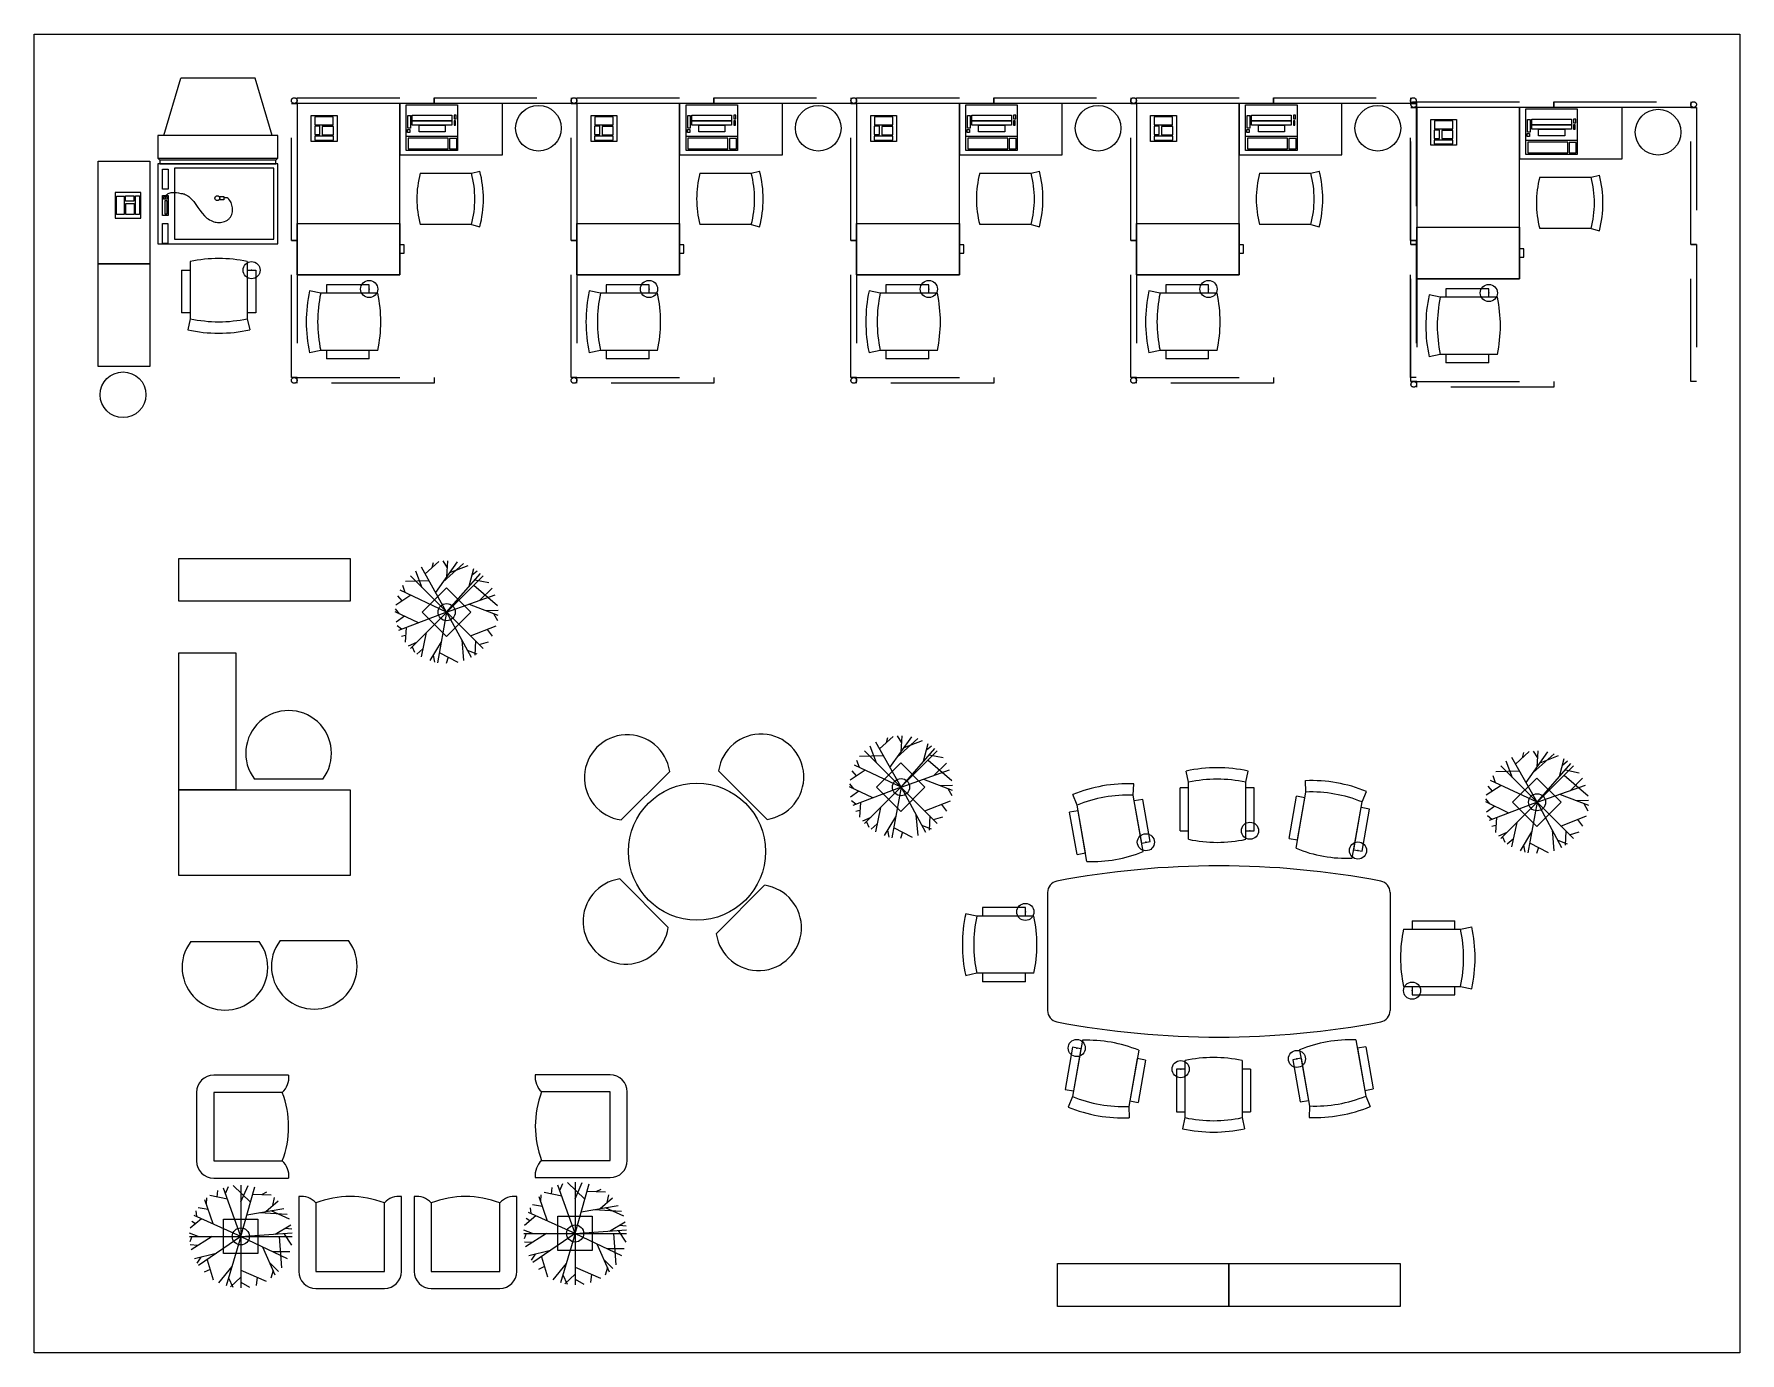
# Model space of a CAD drawing. Header units: feet. Extents: x 10156.2 to 10206, y 10030.7 to 10069.2.
import ezdxf

# ---------------------------------------------------------------- set-up
doc = ezdxf.new("R2010")
doc.units = ezdxf.units.FT
doc.header["$PDMODE"] = 32
doc.header["$PDSIZE"] = 0.5
doc.linetypes.add('MEDIUM_DASHED', pattern=[4.5, 3, -1.5])
for name, color, linetype, lineweight in [('10', 7, 'Continuous', 13), ('15', 7, 'Continuous', 13), ('16', 7, 'Continuous', 13), ('20', 7, 'MEDIUM_DASHED', 13), ('23', 7, 'MEDIUM_DASHED', 13), ('30', 7, 'Continuous', 13)]:
    doc.layers.add(name, color=color, linetype=linetype, lineweight=lineweight)

msp = doc.modelspace()

# ---------------------------------------------------------------- linework, layer by layer
at = {"layer": '10'}
msp.add_lwpolyline([(10156.211, 10069.159), (10206.001, 10069.159), (10206.001, 10030.666), (10156.211, 10030.666)], close=True, dxfattribs=at)
at = {"layer": '15'}
for p, q in [((10167.479, 10065.098), (10168.979, 10065.098)), ((10168.979, 10065.098), (10169.221, 10065.162)), ((10175.646, 10065.098), (10177.146, 10065.098)), ((10177.146, 10065.098), (10177.388, 10065.162)), ((10183.812, 10065.098), (10185.312, 10065.098)), ((10185.312, 10065.098), (10185.554, 10065.162)), ((10191.979, 10065.098), (10193.479, 10065.098)), ((10193.479, 10065.098), (10193.721, 10065.162)), ((10200.159, 10064.982), (10201.659, 10064.982)), ((10200.159, 10064.982), (10201.659, 10064.982)), ((10201.659, 10064.982), (10201.901, 10065.046)), ((10201.659, 10064.982), (10201.901, 10065.046)), ((10168.979, 10063.598), (10167.479, 10063.598)), ((10168.979, 10063.598), (10169.221, 10063.535)), ((10177.146, 10063.598), (10175.646, 10063.598)), ((10177.146, 10063.598), (10177.388, 10063.535)), ((10185.312, 10063.598), (10183.812, 10063.598)), ((10185.312, 10063.598), (10185.554, 10063.535)), ((10193.479, 10063.598), (10191.979, 10063.598)), ((10193.479, 10063.598), (10193.721, 10063.535)), ((10201.659, 10063.482), (10200.159, 10063.482)), ((10201.659, 10063.482), (10200.159, 10063.482)), ((10201.659, 10063.482), (10201.901, 10063.419)), ((10201.659, 10063.482), (10201.901, 10063.419)), ((10160.517, 10062.269), (10160.517, 10061.019)), ((10160.517, 10062.269), (10160.767, 10062.269)), ((10160.767, 10062.519), (10160.767, 10060.852)), ((10160.767, 10062.269), (10160.767, 10061.019)), ((10162.434, 10062.519), (10162.434, 10060.852)), ((10162.434, 10062.269), (10162.434, 10061.019)), ((10162.434, 10062.269), (10162.684, 10062.269)), ((10162.684, 10062.269), (10162.684, 10061.019)), ((10164.576, 10061.594), (10164.25, 10061.664)), ((10166.242, 10061.594), (10164.576, 10061.594)), ((10165.992, 10061.844), (10164.742, 10061.844)), ((10164.742, 10061.844), (10164.742, 10061.594)), ((10165.992, 10061.594), (10164.742, 10061.594)), ((10165.992, 10061.594), (10165.992, 10061.844)), ((10172.742, 10061.594), (10172.416, 10061.664)), ((10174.409, 10061.594), (10172.742, 10061.594)), ((10174.159, 10061.844), (10172.909, 10061.844)), ((10172.909, 10061.844), (10172.909, 10061.594)), ((10174.159, 10061.594), (10172.909, 10061.594)), ((10174.159, 10061.594), (10174.159, 10061.844)), ((10180.909, 10061.594), (10180.583, 10061.664)), ((10182.576, 10061.594), (10180.909, 10061.594)), ((10182.326, 10061.844), (10181.076, 10061.844)), ((10181.076, 10061.844), (10181.076, 10061.594)), ((10182.326, 10061.594), (10181.076, 10061.594)), ((10182.326, 10061.594), (10182.326, 10061.844)), ((10189.076, 10061.594), (10188.75, 10061.664)), ((10190.742, 10061.594), (10189.076, 10061.594)), ((10190.492, 10061.844), (10189.242, 10061.844)), ((10189.242, 10061.844), (10189.242, 10061.594)), ((10190.492, 10061.594), (10189.242, 10061.594)), ((10190.492, 10061.594), (10190.492, 10061.844)), ((10198.672, 10061.728), (10197.422, 10061.728)), ((10197.422, 10061.728), (10197.422, 10061.478)), ((10198.672, 10061.728), (10197.422, 10061.728)), ((10197.422, 10061.728), (10197.422, 10061.478)), ((10198.672, 10061.478), (10198.672, 10061.728)), ((10198.672, 10061.478), (10198.672, 10061.728)), ((10197.256, 10061.478), (10196.93, 10061.548)), ((10197.256, 10061.478), (10196.93, 10061.548)), ((10198.922, 10061.478), (10197.256, 10061.478)), ((10198.922, 10061.478), (10197.256, 10061.478)), ((10198.672, 10061.478), (10197.422, 10061.478)), ((10198.672, 10061.478), (10197.422, 10061.478)), ((10160.767, 10061.019), (10160.517, 10061.019)), ((10160.767, 10060.852), (10160.697, 10060.526)), ((10162.684, 10061.019), (10162.434, 10061.019)), ((10162.434, 10060.852), (10162.504, 10060.526)), ((10164.576, 10059.927), (10164.25, 10059.857)), ((10166.242, 10059.927), (10164.576, 10059.927)), ((10165.992, 10059.927), (10164.742, 10059.927)), ((10164.742, 10059.927), (10164.742, 10059.677)), ((10165.992, 10059.677), (10164.742, 10059.677)), ((10165.992, 10059.677), (10165.992, 10059.927)), ((10172.742, 10059.927), (10172.416, 10059.857)), ((10174.409, 10059.927), (10172.742, 10059.927)), ((10174.159, 10059.927), (10172.909, 10059.927)), ((10172.909, 10059.927), (10172.909, 10059.677)), ((10174.159, 10059.677), (10172.909, 10059.677)), ((10174.159, 10059.677), (10174.159, 10059.927)), ((10180.909, 10059.927), (10180.583, 10059.857)), ((10182.576, 10059.927), (10180.909, 10059.927)), ((10182.326, 10059.927), (10181.076, 10059.927)), ((10181.076, 10059.927), (10181.076, 10059.677)), ((10182.326, 10059.677), (10181.076, 10059.677)), ((10182.326, 10059.677), (10182.326, 10059.927)), ((10189.076, 10059.927), (10188.75, 10059.857)), ((10190.742, 10059.927), (10189.076, 10059.927)), ((10190.492, 10059.927), (10189.242, 10059.927)), ((10189.242, 10059.927), (10189.242, 10059.677)), ((10190.492, 10059.677), (10189.242, 10059.677)), ((10190.492, 10059.677), (10190.492, 10059.927)), ((10197.256, 10059.811), (10196.93, 10059.741)), ((10197.256, 10059.811), (10196.93, 10059.741)), ((10198.922, 10059.811), (10197.256, 10059.811)), ((10198.922, 10059.811), (10197.256, 10059.811)), ((10198.672, 10059.811), (10197.422, 10059.811)), ((10197.422, 10059.811), (10197.422, 10059.561)), ((10198.672, 10059.811), (10197.422, 10059.811)), ((10197.422, 10059.811), (10197.422, 10059.561)), ((10198.672, 10059.561), (10198.672, 10059.811)), ((10198.672, 10059.561), (10198.672, 10059.811)), ((10198.672, 10059.561), (10197.422, 10059.561)), ((10198.672, 10059.561), (10197.422, 10059.561)), ((10174.763, 10047.635), (10173.348, 10046.221)), ((10177.604, 10046.239), (10176.19, 10047.654)), ((10189.909, 10047.323), (10189.839, 10047.649)), ((10191.576, 10047.323), (10191.646, 10047.649)), ((10164.64, 10047.416), (10162.64, 10047.416)), ((10188.294, 10046.943), (10188.307, 10047.276)), ((10189.659, 10045.906), (10189.659, 10047.156)), ((10189.909, 10047.156), (10189.659, 10047.156)), ((10189.909, 10045.656), (10189.909, 10047.323)), ((10189.909, 10045.906), (10189.909, 10047.156)), ((10191.576, 10045.656), (10191.576, 10047.323)), ((10191.576, 10045.906), (10191.576, 10047.156)), ((10191.826, 10047.156), (10191.576, 10047.156)), ((10191.826, 10045.906), (10191.826, 10047.156)), ((10193.335, 10047.036), (10193.322, 10047.369)), ((10186.653, 10046.654), (10186.527, 10046.962)), ((10186.942, 10045.012), (10186.653, 10046.654)), ((10188.584, 10045.302), (10188.294, 10046.943)), ((10188.569, 10046.822), (10188.323, 10046.779)), ((10188.54, 10045.548), (10188.323, 10046.779)), ((10188.786, 10045.591), (10188.569, 10046.822)), ((10192.842, 10045.684), (10193.059, 10046.915)), ((10193.045, 10045.394), (10193.335, 10047.036)), ((10193.306, 10046.871), (10193.059, 10046.915)), ((10193.089, 10045.64), (10193.306, 10046.871)), ((10194.687, 10045.105), (10194.976, 10046.746)), ((10194.976, 10046.746), (10195.102, 10047.055)), ((10186.682, 10046.489), (10186.436, 10046.446)), ((10186.653, 10045.215), (10186.436, 10046.446)), ((10186.899, 10045.258), (10186.682, 10046.489)), ((10194.73, 10045.351), (10194.947, 10046.582)), ((10195.193, 10046.539), (10194.947, 10046.582)), ((10194.976, 10045.308), (10195.193, 10046.539)), ((10189.659, 10045.906), (10189.909, 10045.906)), ((10191.576, 10045.906), (10191.826, 10045.906)), ((10192.842, 10045.684), (10193.089, 10045.64)), ((10186.653, 10045.215), (10186.899, 10045.258)), ((10188.54, 10045.548), (10188.786, 10045.591)), ((10194.73, 10045.351), (10194.976, 10045.308)), ((10173.309, 10044.5), (10174.723, 10043.086)), ((10176.121, 10042.9), (10177.535, 10044.314)), ((10185.144, 10043.662), (10183.894, 10043.662)), ((10183.894, 10043.662), (10183.894, 10043.412)), ((10185.144, 10043.412), (10185.144, 10043.662)), ((10185.793, 10044.108), (10185.793, 10040.657)), ((10195.793, 10044.108), (10195.793, 10040.657)), ((10183.728, 10043.412), (10183.402, 10043.482)), ((10185.394, 10043.412), (10183.728, 10043.412)), ((10185.144, 10043.412), (10183.894, 10043.412)), ((10196.433, 10043.281), (10197.683, 10043.281)), ((10196.433, 10043.281), (10196.433, 10043.031)), ((10197.683, 10043.031), (10197.683, 10043.281)), ((10160.781, 10042.67), (10162.781, 10042.67)), ((10163.389, 10042.699), (10165.389, 10042.699)), ((10196.183, 10043.031), (10197.849, 10043.031)), ((10196.433, 10043.031), (10197.683, 10043.031)), ((10197.849, 10043.031), (10198.175, 10043.101)), ((10183.728, 10041.745), (10183.402, 10041.675)), ((10185.394, 10041.745), (10183.728, 10041.745)), ((10185.144, 10041.745), (10183.894, 10041.745)), ((10183.894, 10041.745), (10183.894, 10041.495)), ((10185.144, 10041.495), (10185.144, 10041.745)), ((10185.144, 10041.495), (10183.894, 10041.495)), ((10196.183, 10041.364), (10197.849, 10041.364)), ((10196.433, 10041.364), (10197.683, 10041.364)), ((10196.433, 10041.364), (10196.433, 10041.114)), ((10197.683, 10041.114), (10197.683, 10041.364)), ((10197.849, 10041.364), (10198.175, 10041.294)), ((10196.433, 10041.114), (10197.683, 10041.114)), ((10186.812, 10039.789), (10186.522, 10038.148)), ((10194.792, 10039.803), (10195.082, 10038.162)), ((10186.522, 10039.587), (10186.305, 10038.356)), ((10186.768, 10039.543), (10186.522, 10039.587)), ((10186.768, 10039.543), (10186.551, 10038.312)), ((10188.453, 10039.5), (10188.164, 10037.859)), ((10188.41, 10039.254), (10188.193, 10038.023)), ((10188.656, 10039.21), (10188.41, 10039.254)), ((10188.656, 10039.21), (10188.439, 10037.979)), ((10189.804, 10039.199), (10189.804, 10037.532)), ((10191.471, 10039.199), (10191.471, 10037.532)), ((10193.194, 10039.268), (10192.948, 10039.224)), ((10192.948, 10039.224), (10193.165, 10037.993)), ((10193.151, 10039.514), (10193.44, 10037.872)), ((10193.194, 10039.268), (10193.411, 10038.037)), ((10195.082, 10039.6), (10194.836, 10039.557)), ((10194.836, 10039.557), (10195.053, 10038.326)), ((10195.082, 10039.6), (10195.299, 10038.369)), ((10163.641, 10038.768), (10161.455, 10038.768)), ((10173.026, 10038.782), (10170.84, 10038.782)), ((10189.554, 10038.949), (10189.554, 10037.699)), ((10189.804, 10038.949), (10189.554, 10038.949)), ((10189.804, 10038.949), (10189.804, 10037.699)), ((10191.471, 10038.949), (10191.471, 10037.699)), ((10191.721, 10038.949), (10191.471, 10038.949)), ((10191.721, 10038.949), (10191.721, 10037.699)), ((10160.955, 10038.268), (10160.955, 10036.268)), ((10173.526, 10036.282), (10173.526, 10038.282)), ((10186.305, 10038.356), (10186.551, 10038.312)), ((10195.053, 10038.326), (10195.299, 10038.369)), ((10195.082, 10038.162), (10195.208, 10037.853)), ((10186.522, 10038.148), (10186.397, 10037.839)), ((10188.164, 10037.859), (10188.177, 10037.526)), ((10188.193, 10038.023), (10188.439, 10037.979)), ((10189.554, 10037.699), (10189.804, 10037.699)), ((10191.471, 10037.699), (10191.721, 10037.699)), ((10193.165, 10037.993), (10193.411, 10038.037)), ((10193.44, 10037.872), (10193.428, 10037.539)), ((10189.804, 10037.532), (10189.734, 10037.206)), ((10191.471, 10037.532), (10191.541, 10037.206)), ((10161.455, 10035.768), (10163.641, 10035.768)), ((10170.84, 10035.782), (10173.026, 10035.782)), ((10163.934, 10035.23), (10163.934, 10033.044)), ((10166.934, 10033.044), (10166.934, 10035.23)), ((10167.302, 10035.23), (10167.302, 10033.044)), ((10170.302, 10033.044), (10170.302, 10035.23)), ((10164.434, 10032.544), (10166.434, 10032.544)), ((10167.802, 10032.544), (10169.802, 10032.544))]:
    msp.add_line(p, q, dxfattribs=at)
for points in [[(10163.887, 10062.136), (10166.887, 10062.136), (10166.887, 10067.136), (10163.887, 10067.136)], [(10166.887, 10065.636), (10169.887, 10065.636), (10169.887, 10067.136), (10166.887, 10067.136)], [(10172.053, 10062.136), (10175.053, 10062.136), (10175.053, 10067.136), (10172.053, 10067.136)], [(10175.053, 10065.636), (10178.053, 10065.636), (10178.053, 10067.136), (10175.053, 10067.136)], [(10180.22, 10062.136), (10183.22, 10062.136), (10183.22, 10067.136), (10180.22, 10067.136)], [(10183.22, 10065.636), (10186.22, 10065.636), (10186.22, 10067.136), (10183.22, 10067.136)], [(10188.387, 10062.136), (10191.387, 10062.136), (10191.387, 10067.136), (10188.387, 10067.136)], [(10191.387, 10065.636), (10194.387, 10065.636), (10194.387, 10067.136), (10191.387, 10067.136)], [(10196.567, 10062.02), (10199.567, 10062.02), (10199.567, 10067.02), (10196.567, 10067.02)], [(10196.567, 10062.02), (10199.567, 10062.02), (10199.567, 10067.02), (10196.567, 10067.02)], [(10199.567, 10065.52), (10202.567, 10065.52), (10202.567, 10067.02), (10199.567, 10067.02)], [(10199.567, 10065.52), (10202.567, 10065.52), (10202.567, 10067.02), (10199.567, 10067.02)], [(10159.584, 10065.455), (10159.584, 10062.455), (10158.084, 10062.455), (10158.084, 10065.455)], [(10159.584, 10062.455), (10159.584, 10059.455), (10158.084, 10059.455), (10158.084, 10062.455)], [(10160.435, 10052.603), (10160.435, 10053.853), (10165.435, 10053.853), (10165.435, 10052.603)], [(10162.102, 10047.103), (10160.435, 10047.103), (10160.435, 10051.103), (10162.102, 10051.103)], [(10162.102, 10047.103), (10160.435, 10047.103), (10160.435, 10051.103), (10162.102, 10051.103)], [(10165.435, 10044.603), (10160.435, 10044.603), (10160.435, 10047.103), (10165.435, 10047.103)], [(10186.083, 10032.024), (10186.083, 10033.274), (10191.083, 10033.274), (10191.083, 10032.024)], [(10191.083, 10032.024), (10191.083, 10033.274), (10196.083, 10033.274), (10196.083, 10032.024)]]:
    msp.add_lwpolyline(points, close=True, dxfattribs=at)
for points in [[(10163.455, 10038.268), (10161.455, 10038.268), (10161.455, 10036.268), (10163.455, 10036.268)], [(10171.026, 10036.282), (10173.026, 10036.282), (10173.026, 10038.282), (10171.026, 10038.282)], [(10164.434, 10035.044), (10164.434, 10033.044), (10166.434, 10033.044), (10166.434, 10035.044)], [(10167.802, 10035.044), (10167.802, 10033.044), (10169.802, 10033.044), (10169.802, 10035.044)]]:
    msp.add_lwpolyline(points, dxfattribs=at)
msp.add_circle((10175.559, 10045.297), 2, dxfattribs=at)
for centre, radius, start, end in [((10170.349, 10064.348), 2.966, 165.3537, 194.6463), ((10166.109, 10064.348), 2.966, 345.3537, 14.6463), ((10166.109, 10064.348), 3.216, 345.3537, 14.6463), ((10178.515, 10064.348), 2.966, 165.3537, 194.6463), ((10174.276, 10064.348), 2.966, 345.3537, 14.6463), ((10174.276, 10064.348), 3.216, 345.3537, 14.6463), ((10186.682, 10064.348), 2.966, 165.3537, 194.6463), ((10182.443, 10064.348), 2.966, 345.3537, 14.6463), ((10182.443, 10064.348), 3.216, 345.3537, 14.6463), ((10194.849, 10064.348), 2.966, 165.3537, 194.6463), ((10190.609, 10064.348), 2.966, 345.3537, 14.6463), ((10190.609, 10064.348), 3.216, 345.3537, 14.6463), ((10203.029, 10064.232), 2.966, 165.3537, 194.6463), ((10203.029, 10064.232), 2.966, 165.3537, 194.6463), ((10198.789, 10064.232), 2.966, 345.3537, 14.6463), ((10198.789, 10064.232), 2.966, 345.3537, 14.6463), ((10198.789, 10064.232), 3.216, 345.3537, 14.6463), ((10198.789, 10064.232), 3.216, 345.3537, 14.6463), ((10161.601, 10058.664), 3.944, 77.8022, 102.1978), ((10168.431, 10060.761), 4.277, 167.8022, 192.1978), ((10168.431, 10060.761), 3.944, 167.8022, 192.1978), ((10168.431, 10060.761), 3.944, 167.8022, 192.1978), ((10162.387, 10060.761), 3.944, 347.8022, 12.1978), ((10176.597, 10060.761), 4.277, 167.8022, 192.1978), ((10176.597, 10060.761), 3.944, 167.8022, 192.1978), ((10176.597, 10060.761), 3.944, 167.8022, 192.1978), ((10170.554, 10060.761), 3.944, 347.8022, 12.1978), ((10184.764, 10060.761), 4.277, 167.8022, 192.1978), ((10184.764, 10060.761), 3.944, 167.8022, 192.1978), ((10184.764, 10060.761), 3.944, 167.8022, 192.1978), ((10178.721, 10060.761), 3.944, 347.8022, 12.1978), ((10192.931, 10060.761), 4.277, 167.8022, 192.1978), ((10192.931, 10060.761), 3.944, 167.8022, 192.1978), ((10192.931, 10060.761), 3.944, 167.8022, 192.1978), ((10186.887, 10060.761), 3.944, 347.8022, 12.1978), ((10201.111, 10060.645), 4.277, 167.8022, 192.1978), ((10201.111, 10060.645), 4.277, 167.8022, 192.1978), ((10201.111, 10060.645), 3.944, 167.8022, 192.1978), ((10201.111, 10060.645), 3.944, 167.8022, 192.1978), ((10201.111, 10060.645), 3.944, 167.8022, 192.1978), ((10201.111, 10060.645), 3.944, 167.8022, 192.1978), ((10195.067, 10060.645), 3.944, 347.8022, 12.1978), ((10195.067, 10060.645), 3.944, 347.8022, 12.1978), ((10161.601, 10064.707), 3.944, 257.8022, 282.1978), ((10161.601, 10064.707), 3.944, 257.8022, 282.1978), ((10161.601, 10064.707), 4.277, 257.8022, 282.1978), ((10163.64, 10048.166), 1.25, 323.1301, 216.8699), ((10173.525, 10047.458), 1.25, 8.1301, 261.8699), ((10177.428, 10047.477), 1.25, 278.1301, 171.8699), ((10190.743, 10043.468), 4.277, 77.8022, 102.1978), ((10188.143, 10043.002), 4.277, 87.8022, 112.1978), ((10190.743, 10043.468), 3.944, 77.8022, 102.1978), ((10190.743, 10043.468), 3.944, 77.8022, 102.1978), ((10193.486, 10043.094), 4.277, 67.8022, 92.1978), ((10188.143, 10043.002), 3.944, 87.8022, 112.1978), ((10188.143, 10043.002), 3.944, 87.8022, 112.1978), ((10193.486, 10043.094), 3.944, 67.8022, 92.1978), ((10193.486, 10043.094), 3.944, 67.8022, 92.1978), ((10190.743, 10049.511), 3.944, 257.8022, 282.1978), ((10187.094, 10048.953), 3.944, 267.8022, 292.1978), ((10194.535, 10049.046), 3.944, 247.8022, 272.1978), ((10190.793, 10019.632), 25.25, 79.2053, 100.7947), ((10173.485, 10043.263), 1.25, 98.1301, 351.8699), ((10177.359, 10043.076), 1.25, 188.1301, 81.8699), ((10186.126, 10044.108), 0.333, 100.7947, 180), ((10195.46, 10044.108), 0.333, 0, 79.2053), ((10187.583, 10042.578), 4.277, 167.8022, 192.1978), ((10187.583, 10042.578), 3.944, 167.8022, 192.1978), ((10187.583, 10042.578), 3.944, 167.8022, 192.1978), ((10181.539, 10042.578), 3.944, 347.8022, 12.1978), ((10161.781, 10041.92), 1.25, 143.1301, 36.8699), ((10164.389, 10041.949), 1.25, 143.1301, 36.8699), ((10200.038, 10042.198), 3.944, 167.8022, 192.1978), ((10193.994, 10042.198), 3.944, 347.8022, 12.1978), ((10193.994, 10042.198), 3.944, 347.8022, 12.1978), ((10193.994, 10042.198), 4.277, 347.8022, 12.1978), ((10186.126, 10040.657), 0.333, 180, 259.2053), ((10195.46, 10040.657), 0.333, 280.7947, 0), ((10190.793, 10065.132), 25.25, 259.2053, 280.7947), ((10186.963, 10035.848), 3.944, 67.8022, 92.1978), ((10194.641, 10035.862), 3.944, 87.8022, 112.1978), ((10190.638, 10035.344), 3.944, 77.8022, 102.1978), ((10161.455, 10038.268), 0.5, 90, 180), ((10163.071, 10038.696), 0.575, 311.9629, 7.2267), ((10171.411, 10038.71), 0.575, 172.7733, 228.0371), ((10173.026, 10038.282), 0.5, 0, 90), ((10160.86, 10037.268), 2.781, 338.9268, 21.0732), ((10173.621, 10037.282), 2.781, 158.9268, 201.0732), ((10193.592, 10041.814), 3.944, 267.8022, 292.1978), ((10193.592, 10041.814), 3.944, 267.8022, 292.1978), ((10188.013, 10041.8), 4.277, 247.8022, 272.1978), ((10188.013, 10041.8), 3.944, 247.8022, 272.1978), ((10188.013, 10041.8), 3.944, 247.8022, 272.1978), ((10193.592, 10041.814), 4.277, 267.8022, 292.1978), ((10190.638, 10041.387), 4.277, 257.8022, 282.1978), ((10190.638, 10041.387), 3.944, 257.8022, 282.1978), ((10190.638, 10041.387), 3.944, 257.8022, 282.1978), ((10161.455, 10036.268), 0.5, 180, 270), ((10163.071, 10035.841), 0.575, 352.7733, 48.0371), ((10171.411, 10035.854), 0.575, 131.9629, 187.2267), ((10173.026, 10036.282), 0.5, 270, 0), ((10164.006, 10034.66), 0.575, 41.9629, 97.2267), ((10165.434, 10032.449), 2.781, 68.9268, 111.0732), ((10166.862, 10034.66), 0.575, 82.7733, 138.0371), ((10167.374, 10034.66), 0.575, 41.9629, 97.2267), ((10168.802, 10032.449), 2.781, 68.9268, 111.0732), ((10170.23, 10034.66), 0.575, 82.7733, 138.0371), ((10164.434, 10033.044), 0.5, 180, 270), ((10166.434, 10033.044), 0.5, 270, 0), ((10167.802, 10033.044), 0.5, 180, 270), ((10169.802, 10033.044), 0.5, 270, 0)]:
    msp.add_arc(centre, radius, start, end, dxfattribs=at)
for p in [(10162.559, 10062.269), (10165.992, 10061.719), (10174.159, 10061.719), (10182.326, 10061.719), (10190.492, 10061.719), (10198.672, 10061.603), (10191.701, 10045.906), (10188.663, 10045.57), (10194.853, 10045.329), (10185.144, 10043.537), (10196.433, 10041.239), (10186.645, 10039.565), (10189.679, 10038.949), (10193.071, 10039.246)]:
    msp.add_point(p, dxfattribs=at)
at = {"layer": '16'}
for p, q in [((10159.993, 10066.204), (10160.493, 10067.87)), ((10162.66, 10067.87), (10160.493, 10067.87)), ((10163.16, 10066.204), (10162.66, 10067.87)), ((10167.074, 10066.179), (10168.574, 10066.179)), ((10175.241, 10066.179), (10176.741, 10066.179)), ((10183.407, 10066.179), (10184.907, 10066.179)), ((10191.574, 10066.179), (10193.074, 10066.179)), ((10199.754, 10066.063), (10201.254, 10066.063)), ((10199.754, 10066.063), (10201.254, 10066.063)), ((10159.885, 10065.481), (10159.826, 10065.537)), ((10163.266, 10065.481), (10163.326, 10065.537))]:
    msp.add_line(p, q, dxfattribs=at)
for points in [[(10167.074, 10065.762), (10167.074, 10067.096), (10168.574, 10067.096), (10168.574, 10065.762)], [(10175.241, 10065.762), (10175.241, 10067.096), (10176.741, 10067.096), (10176.741, 10065.762)], [(10183.407, 10065.762), (10183.407, 10067.096), (10184.907, 10067.096), (10184.907, 10065.762)], [(10191.574, 10065.762), (10191.574, 10067.096), (10193.074, 10067.096), (10193.074, 10065.762)], [(10165.052, 10066.029), (10164.302, 10066.029), (10164.302, 10066.779), (10165.052, 10066.779)], [(10164.409, 10066.51), (10164.943, 10066.51), (10164.943, 10066.74), (10164.409, 10066.74)], [(10167.122, 10066.417), (10167.122, 10066.785), (10167.195, 10066.785), (10167.195, 10066.417)], [(10167.247, 10066.629), (10167.247, 10066.796), (10168.404, 10066.796), (10168.404, 10066.629)], [(10167.247, 10066.503), (10167.247, 10066.629), (10168.404, 10066.629), (10168.404, 10066.503)], [(10168.469, 10066.794), (10168.469, 10066.69), (10168.53, 10066.69), (10168.53, 10066.794)], [(10168.469, 10066.629), (10168.469, 10066.499), (10168.513, 10066.499), (10168.513, 10066.629)], [(10173.218, 10066.029), (10172.468, 10066.029), (10172.468, 10066.779), (10173.218, 10066.779)], [(10172.576, 10066.51), (10173.109, 10066.51), (10173.109, 10066.74), (10172.576, 10066.74)], [(10175.288, 10066.417), (10175.288, 10066.785), (10175.362, 10066.785), (10175.362, 10066.417)], [(10175.414, 10066.629), (10175.414, 10066.796), (10176.571, 10066.796), (10176.571, 10066.629)], [(10175.414, 10066.503), (10175.414, 10066.629), (10176.571, 10066.629), (10176.571, 10066.503)], [(10176.636, 10066.794), (10176.636, 10066.69), (10176.697, 10066.69), (10176.697, 10066.794)], [(10176.636, 10066.629), (10176.636, 10066.499), (10176.679, 10066.499), (10176.679, 10066.629)], [(10181.385, 10066.029), (10180.635, 10066.029), (10180.635, 10066.779), (10181.385, 10066.779)], [(10180.743, 10066.51), (10181.276, 10066.51), (10181.276, 10066.74), (10180.743, 10066.74)], [(10183.455, 10066.417), (10183.455, 10066.785), (10183.529, 10066.785), (10183.529, 10066.417)], [(10183.581, 10066.629), (10183.581, 10066.796), (10184.738, 10066.796), (10184.738, 10066.629)], [(10183.581, 10066.503), (10183.581, 10066.629), (10184.738, 10066.629), (10184.738, 10066.503)], [(10184.803, 10066.794), (10184.803, 10066.69), (10184.863, 10066.69), (10184.863, 10066.794)], [(10184.803, 10066.629), (10184.803, 10066.499), (10184.846, 10066.499), (10184.846, 10066.629)], [(10189.552, 10066.029), (10188.802, 10066.029), (10188.802, 10066.779), (10189.552, 10066.779)], [(10188.909, 10066.51), (10189.443, 10066.51), (10189.443, 10066.74), (10188.909, 10066.74)], [(10191.622, 10066.417), (10191.622, 10066.785), (10191.695, 10066.785), (10191.695, 10066.417)], [(10191.747, 10066.629), (10191.747, 10066.796), (10192.904, 10066.796), (10192.904, 10066.629)], [(10191.747, 10066.503), (10191.747, 10066.629), (10192.904, 10066.629), (10192.904, 10066.503)], [(10192.969, 10066.794), (10192.969, 10066.69), (10193.03, 10066.69), (10193.03, 10066.794)], [(10192.969, 10066.629), (10192.969, 10066.499), (10193.013, 10066.499), (10193.013, 10066.629)], [(10197.732, 10065.913), (10196.982, 10065.913), (10196.982, 10066.663), (10197.732, 10066.663)], [(10197.732, 10065.913), (10196.982, 10065.913), (10196.982, 10066.663), (10197.732, 10066.663)], [(10197.09, 10066.394), (10197.623, 10066.394), (10197.623, 10066.624), (10197.09, 10066.624)], [(10197.09, 10066.394), (10197.623, 10066.394), (10197.623, 10066.624), (10197.09, 10066.624)], [(10199.754, 10065.646), (10199.754, 10066.979), (10201.254, 10066.979), (10201.254, 10065.646)], [(10199.754, 10065.646), (10199.754, 10066.979), (10201.254, 10066.979), (10201.254, 10065.646)], [(10199.802, 10066.301), (10199.802, 10066.669), (10199.875, 10066.669), (10199.875, 10066.301)], [(10199.802, 10066.301), (10199.802, 10066.669), (10199.875, 10066.669), (10199.875, 10066.301)], [(10199.927, 10066.513), (10199.927, 10066.68), (10201.084, 10066.68), (10201.084, 10066.513)], [(10199.927, 10066.513), (10199.927, 10066.68), (10201.084, 10066.68), (10201.084, 10066.513)], [(10201.149, 10066.678), (10201.149, 10066.574), (10201.21, 10066.574), (10201.21, 10066.678)], [(10201.149, 10066.678), (10201.149, 10066.574), (10201.21, 10066.574), (10201.21, 10066.678)], [(10163.326, 10065.537), (10163.326, 10066.204), (10159.826, 10066.204), (10159.826, 10065.537)], [(10164.401, 10066.233), (10164.552, 10066.233), (10164.552, 10066.471), (10164.401, 10066.471)], [(10164.947, 10066.181), (10164.401, 10066.181), (10164.401, 10066.068), (10164.947, 10066.068)], [(10164.622, 10066.224), (10164.947, 10066.224), (10164.947, 10066.463), (10164.622, 10066.463)], [(10167.113, 10066.287), (10167.113, 10066.373), (10167.182, 10066.373), (10167.182, 10066.287)], [(10167.13, 10066.122), (10167.13, 10065.81), (10168.296, 10065.81), (10168.296, 10066.122)], [(10167.447, 10066.308), (10167.447, 10066.503), (10168.209, 10066.503), (10168.209, 10066.308)], [(10168.339, 10066.113), (10168.339, 10065.806), (10168.547, 10065.806), (10168.547, 10066.113)], [(10172.567, 10066.233), (10172.719, 10066.233), (10172.719, 10066.471), (10172.567, 10066.471)], [(10173.114, 10066.181), (10172.567, 10066.181), (10172.567, 10066.068), (10173.114, 10066.068)], [(10172.789, 10066.224), (10173.114, 10066.224), (10173.114, 10066.463), (10172.789, 10066.463)], [(10175.28, 10066.287), (10175.28, 10066.373), (10175.349, 10066.373), (10175.349, 10066.287)], [(10175.297, 10066.122), (10175.297, 10065.81), (10176.463, 10065.81), (10176.463, 10066.122)], [(10175.613, 10066.308), (10175.613, 10066.503), (10176.376, 10066.503), (10176.376, 10066.308)], [(10176.506, 10066.113), (10176.506, 10065.806), (10176.714, 10065.806), (10176.714, 10066.113)], [(10180.734, 10066.233), (10180.886, 10066.233), (10180.886, 10066.471), (10180.734, 10066.471)], [(10181.28, 10066.181), (10180.734, 10066.181), (10180.734, 10066.068), (10181.28, 10066.068)], [(10180.955, 10066.224), (10181.28, 10066.224), (10181.28, 10066.463), (10180.955, 10066.463)], [(10183.446, 10066.287), (10183.446, 10066.373), (10183.516, 10066.373), (10183.516, 10066.287)], [(10183.464, 10066.122), (10183.464, 10065.81), (10184.629, 10065.81), (10184.629, 10066.122)], [(10183.78, 10066.308), (10183.78, 10066.503), (10184.543, 10066.503), (10184.543, 10066.308)], [(10184.673, 10066.113), (10184.673, 10065.806), (10184.881, 10065.806), (10184.881, 10066.113)], [(10188.901, 10066.233), (10189.052, 10066.233), (10189.052, 10066.471), (10188.901, 10066.471)], [(10189.447, 10066.181), (10188.901, 10066.181), (10188.901, 10066.068), (10189.447, 10066.068)], [(10189.122, 10066.224), (10189.447, 10066.224), (10189.447, 10066.463), (10189.122, 10066.463)], [(10191.613, 10066.287), (10191.613, 10066.373), (10191.682, 10066.373), (10191.682, 10066.287)], [(10191.63, 10066.122), (10191.63, 10065.81), (10192.796, 10065.81), (10192.796, 10066.122)], [(10191.947, 10066.308), (10191.947, 10066.503), (10192.709, 10066.503), (10192.709, 10066.308)], [(10192.839, 10066.113), (10192.839, 10065.806), (10193.047, 10065.806), (10193.047, 10066.113)], [(10197.081, 10066.117), (10197.233, 10066.117), (10197.233, 10066.355), (10197.081, 10066.355)], [(10197.081, 10066.117), (10197.233, 10066.117), (10197.233, 10066.355), (10197.081, 10066.355)], [(10197.627, 10066.065), (10197.081, 10066.065), (10197.081, 10065.952), (10197.627, 10065.952)], [(10197.627, 10066.065), (10197.081, 10066.065), (10197.081, 10065.952), (10197.627, 10065.952)], [(10197.302, 10066.108), (10197.627, 10066.108), (10197.627, 10066.347), (10197.302, 10066.347)], [(10197.302, 10066.108), (10197.627, 10066.108), (10197.627, 10066.347), (10197.302, 10066.347)], [(10199.793, 10066.171), (10199.793, 10066.257), (10199.862, 10066.257), (10199.862, 10066.171)], [(10199.793, 10066.171), (10199.793, 10066.257), (10199.862, 10066.257), (10199.862, 10066.171)], [(10199.927, 10066.387), (10199.927, 10066.513), (10201.084, 10066.513), (10201.084, 10066.387)], [(10199.927, 10066.387), (10199.927, 10066.513), (10201.084, 10066.513), (10201.084, 10066.387)], [(10200.127, 10066.192), (10200.127, 10066.387), (10200.889, 10066.387), (10200.889, 10066.192)], [(10200.127, 10066.192), (10200.127, 10066.387), (10200.889, 10066.387), (10200.889, 10066.192)], [(10201.149, 10066.513), (10201.149, 10066.383), (10201.193, 10066.383), (10201.193, 10066.513)], [(10201.149, 10066.513), (10201.149, 10066.383), (10201.193, 10066.383), (10201.193, 10066.513)], [(10199.81, 10066.006), (10199.81, 10065.694), (10200.976, 10065.694), (10200.976, 10066.006)], [(10199.81, 10066.006), (10199.81, 10065.694), (10200.976, 10065.694), (10200.976, 10066.006)], [(10201.019, 10065.997), (10201.019, 10065.69), (10201.227, 10065.69), (10201.227, 10065.997)], [(10201.019, 10065.997), (10201.019, 10065.69), (10201.227, 10065.69), (10201.227, 10065.997)], [(10163.326, 10063.037), (10163.326, 10065.37), (10159.826, 10065.37), (10159.826, 10063.037)], [(10163.266, 10065.37), (10163.266, 10065.481), (10159.885, 10065.481), (10159.885, 10065.37)], [(10160.119, 10065.221), (10160.119, 10064.632), (10159.963, 10064.632), (10159.963, 10065.221)], [(10163.205, 10063.176), (10163.205, 10065.247), (10160.31, 10065.247), (10160.31, 10063.176)], [(10159.325, 10063.784), (10159.325, 10064.534), (10158.575, 10064.534), (10158.575, 10063.784)], [(10158.844, 10064.426), (10158.844, 10063.893), (10158.614, 10063.893), (10158.614, 10064.426)], [(10159.121, 10064.435), (10159.121, 10064.283), (10158.883, 10064.283), (10158.883, 10064.435)], [(10159.13, 10064.214), (10159.13, 10063.889), (10158.891, 10063.889), (10158.891, 10064.214)], [(10159.173, 10063.889), (10159.173, 10064.435), (10159.286, 10064.435), (10159.286, 10063.889)], [(10160.119, 10064.45), (10160.119, 10063.861), (10159.963, 10063.861), (10159.963, 10064.45)], [(10160.091, 10064.41), (10160.091, 10064.341), (10159.989, 10064.341), (10159.989, 10064.41)], [(10160.085, 10064.301), (10160.085, 10063.901), (10160.032, 10063.901), (10160.032, 10064.301)], [(10161.745, 10064.422), (10161.745, 10064.318), (10161.632, 10064.318), (10161.632, 10064.422)], [(10160.11, 10063.635), (10160.11, 10063.046), (10159.954, 10063.046), (10159.954, 10063.635)]]:
    msp.add_lwpolyline(points, close=True, dxfattribs=at)
msp.add_circle((10161.559, 10064.37), 0.0699, dxfattribs=at)
msp.add_spline([(10160.041, 10064.363), (10160.05, 10064.415), (10160.128, 10064.502), (10160.24, 10064.537), (10160.492, 10064.511), (10160.587, 10064.493), (10160.726, 10064.415), (10161.255, 10063.791), (10161.419, 10063.696), (10161.567, 10063.661), (10161.653, 10063.661), (10161.731, 10063.679), (10161.887, 10063.757), (10161.939, 10063.817), (10162, 10063.973), (10161.991, 10064.129), (10161.974, 10064.207), (10161.896, 10064.337), (10161.844, 10064.381), (10161.775, 10064.381), (10161.757, 10064.381), (10161.749, 10064.372)], degree=3, dxfattribs=at)
at = {"layer": '20'}
for points in [[(10163.72, 10067.136), (10163.887, 10067.136), (10163.887, 10063.136), (10163.72, 10063.136)], [(10163.887, 10067.136), (10163.887, 10067.302), (10167.887, 10067.302), (10167.887, 10067.136)], [(10167.887, 10067.136), (10167.887, 10067.302), (10171.887, 10067.302), (10171.887, 10067.136)], [(10171.887, 10067.136), (10172.053, 10067.136), (10172.053, 10063.136), (10171.887, 10063.136)], [(10171.887, 10067.136), (10172.053, 10067.136), (10172.053, 10063.136), (10171.887, 10063.136)], [(10172.053, 10067.136), (10172.053, 10067.302), (10176.053, 10067.302), (10176.053, 10067.136)], [(10176.053, 10067.136), (10176.053, 10067.302), (10180.053, 10067.302), (10180.053, 10067.136)], [(10180.053, 10067.136), (10180.22, 10067.136), (10180.22, 10063.136), (10180.053, 10063.136)], [(10180.053, 10067.136), (10180.22, 10067.136), (10180.22, 10063.136), (10180.053, 10063.136)], [(10180.22, 10067.136), (10180.22, 10067.302), (10184.22, 10067.302), (10184.22, 10067.136)], [(10184.22, 10067.136), (10184.22, 10067.302), (10188.22, 10067.302), (10188.22, 10067.136)], [(10188.22, 10067.136), (10188.387, 10067.136), (10188.387, 10063.136), (10188.22, 10063.136)], [(10188.22, 10067.136), (10188.387, 10067.136), (10188.387, 10063.136), (10188.22, 10063.136)], [(10188.387, 10067.136), (10188.387, 10067.302), (10192.387, 10067.302), (10192.387, 10067.136)], [(10192.387, 10067.136), (10192.387, 10067.302), (10196.387, 10067.302), (10196.387, 10067.136)], [(10196.387, 10067.136), (10196.553, 10067.136), (10196.553, 10063.136), (10196.387, 10063.136)], [(10196.567, 10067.02), (10196.567, 10067.186), (10200.567, 10067.186), (10200.567, 10067.02)], [(10196.567, 10067.02), (10196.567, 10067.186), (10200.567, 10067.186), (10200.567, 10067.02)], [(10200.567, 10067.02), (10200.567, 10067.186), (10204.567, 10067.186), (10204.567, 10067.02)], [(10200.567, 10067.02), (10200.567, 10067.186), (10204.567, 10067.186), (10204.567, 10067.02)], [(10196.4, 10067.02), (10196.567, 10067.02), (10196.567, 10063.02), (10196.4, 10063.02)], [(10196.4, 10067.02), (10196.567, 10067.02), (10196.567, 10063.02), (10196.4, 10063.02)], [(10204.567, 10067.02), (10204.733, 10067.02), (10204.733, 10063.02), (10204.567, 10063.02)], [(10204.567, 10067.02), (10204.733, 10067.02), (10204.733, 10063.02), (10204.567, 10063.02)], [(10163.72, 10063.136), (10163.887, 10063.136), (10163.887, 10059.136), (10163.72, 10059.136)], [(10171.887, 10063.136), (10172.053, 10063.136), (10172.053, 10059.136), (10171.887, 10059.136)], [(10171.887, 10063.136), (10172.053, 10063.136), (10172.053, 10059.136), (10171.887, 10059.136)], [(10180.053, 10063.136), (10180.22, 10063.136), (10180.22, 10059.136), (10180.053, 10059.136)], [(10180.053, 10063.136), (10180.22, 10063.136), (10180.22, 10059.136), (10180.053, 10059.136)], [(10188.22, 10063.136), (10188.387, 10063.136), (10188.387, 10059.136), (10188.22, 10059.136)], [(10188.22, 10063.136), (10188.387, 10063.136), (10188.387, 10059.136), (10188.22, 10059.136)], [(10196.387, 10063.136), (10196.553, 10063.136), (10196.553, 10059.136), (10196.387, 10059.136)], [(10196.4, 10063.02), (10196.567, 10063.02), (10196.567, 10059.02), (10196.4, 10059.02)], [(10196.4, 10063.02), (10196.567, 10063.02), (10196.567, 10059.02), (10196.4, 10059.02)], [(10204.567, 10063.02), (10204.733, 10063.02), (10204.733, 10059.02), (10204.567, 10059.02)], [(10204.567, 10063.02), (10204.733, 10063.02), (10204.733, 10059.02), (10204.567, 10059.02)], [(10163.887, 10058.969), (10163.887, 10059.136), (10167.887, 10059.136), (10167.887, 10058.969)], [(10172.053, 10058.969), (10172.053, 10059.136), (10176.053, 10059.136), (10176.053, 10058.969)], [(10180.22, 10058.969), (10180.22, 10059.136), (10184.22, 10059.136), (10184.22, 10058.969)], [(10188.387, 10058.969), (10188.387, 10059.136), (10192.387, 10059.136), (10192.387, 10058.969)], [(10196.567, 10058.853), (10196.567, 10059.02), (10200.567, 10059.02), (10200.567, 10058.853)], [(10196.567, 10058.853), (10196.567, 10059.02), (10200.567, 10059.02), (10200.567, 10058.853)]]:
    msp.add_lwpolyline(points, close=True, dxfattribs=at)
for centre in [(10163.803, 10067.219), (10171.97, 10067.219), (10171.97, 10067.219), (10180.137, 10067.219), (10180.137, 10067.219), (10188.303, 10067.219), (10188.303, 10067.219), (10196.47, 10067.219), (10196.483, 10067.103), (10196.483, 10067.103), (10204.65, 10067.103), (10204.65, 10067.103), (10163.803, 10059.052), (10171.97, 10059.052), (10180.137, 10059.052), (10188.303, 10059.052), (10196.483, 10058.936), (10196.483, 10058.936)]:
    msp.add_circle(centre, 0.0833, dxfattribs=at)
at = {"layer": '23'}
for points in [[(10166.887, 10062.136), (10163.887, 10062.136), (10163.887, 10063.636), (10166.887, 10063.636)], [(10175.053, 10062.136), (10172.053, 10062.136), (10172.053, 10063.636), (10175.053, 10063.636)], [(10183.22, 10062.136), (10180.22, 10062.136), (10180.22, 10063.636), (10183.22, 10063.636)], [(10191.387, 10062.136), (10188.387, 10062.136), (10188.387, 10063.636), (10191.387, 10063.636)], [(10199.567, 10062.02), (10196.567, 10062.02), (10196.567, 10063.52), (10199.567, 10063.52)], [(10199.567, 10062.02), (10196.567, 10062.02), (10196.567, 10063.52), (10199.567, 10063.52)], [(10166.887, 10062.761), (10167.012, 10062.761), (10167.012, 10063.011), (10166.887, 10063.011)], [(10175.053, 10062.761), (10175.178, 10062.761), (10175.178, 10063.011), (10175.053, 10063.011)], [(10183.22, 10062.761), (10183.345, 10062.761), (10183.345, 10063.011), (10183.22, 10063.011)], [(10191.387, 10062.761), (10191.512, 10062.761), (10191.512, 10063.011), (10191.387, 10063.011)], [(10199.567, 10062.645), (10199.692, 10062.645), (10199.692, 10062.895), (10199.567, 10062.895)], [(10199.567, 10062.645), (10199.692, 10062.645), (10199.692, 10062.895), (10199.567, 10062.895)]]:
    msp.add_lwpolyline(points, close=True, dxfattribs=at)
at = {"layer": '30'}
for p, q in [((10167.628, 10053.402), (10168.023, 10053.77)), ((10167.826, 10053.586), (10167.868, 10053.737)), ((10167.932, 10052.861), (10168.565, 10053.755)), ((10168.143, 10053.16), (10168.748, 10053.704)), ((10168.274, 10053.583), (10168.15, 10053.784)), ((10168.255, 10053.318), (10168.289, 10053.787)), ((10168.342, 10053.441), (10168.884, 10053.649)), ((10167.743, 10053.197), (10167.047, 10053.179)), ((10167.193, 10051.227), (10169.314, 10053.348)), ((10167.193, 10053.348), (10169.314, 10051.227)), ((10167.54, 10053.001), (10167.351, 10053.485)), ((10168.253, 10052.288), (10167.52, 10053.596)), ((10168.253, 10052.288), (10169.24, 10053.417)), ((10168.912, 10053.041), (10169.044, 10053.562)), ((10168.996, 10053.373), (10169.144, 10053.495)), ((10169.079, 10053.232), (10169.48, 10053.151)), ((10167.206, 10052.78), (10166.768, 10052.494)), ((10166.953, 10052.615), (10166.83, 10052.762)), ((10168.253, 10052.288), (10166.896, 10052.926)), ((10167.044, 10052.856), (10166.969, 10053.063)), ((10168.253, 10052.288), (10169.667, 10052.79)), ((10169.043, 10053.077), (10169.741, 10052.48)), ((10169.225, 10052.633), (10169.58, 10052.988)), ((10167.427, 10051.974), (10166.753, 10052.298)), ((10166.876, 10052.239), (10166.757, 10052.385)), ((10167.019, 10052.17), (10166.782, 10051.996)), ((10168.253, 10052.288), (10166.851, 10051.755)), ((10168.253, 10052.288), (10167.983, 10050.812)), ((10168.253, 10052.288), (10168.97, 10050.97)), ((10168.912, 10052.522), (10169.751, 10052.199)), ((10169.394, 10052.336), (10169.752, 10052.345)), ((10169.622, 10052.248), (10169.733, 10052.04)), ((10166.934, 10051.786), (10166.807, 10051.892)), ((10167.055, 10051.609), (10166.932, 10051.579)), ((10167.074, 10051.84), (10167.038, 10051.408)), ((10167.659, 10051.693), (10167.51, 10050.985)), ((10168.948, 10051.593), (10169.699, 10051.888)), ((10169.434, 10051.784), (10169.581, 10051.59)), ((10167.369, 10051.403), (10167.126, 10051.298)), ((10167.242, 10051.276), (10167.31, 10051.121)), ((10167.558, 10051.213), (10167.384, 10051.065)), ((10168.095, 10051.424), (10167.758, 10050.872)), ((10168.037, 10051.108), (10168.579, 10050.823)), ((10168.691, 10051.483), (10168.747, 10050.871)), ((10168.856, 10051.179), (10169.135, 10051.074)), ((10169.093, 10051.448), (10169.078, 10051.035)), ((10169.199, 10051.342), (10169.478, 10051.422)), ((10167.856, 10051.032), (10167.899, 10050.83)), ((10168.297, 10050.972), (10168.235, 10050.788)), ((10180.89, 10048.294), (10181.285, 10048.662)), ((10181.088, 10048.478), (10181.129, 10048.629)), ((10181.193, 10047.753), (10181.826, 10048.647)), ((10181.535, 10048.475), (10181.411, 10048.676)), ((10181.516, 10048.21), (10181.55, 10048.679)), ((10180.454, 10046.119), (10182.575, 10048.24)), ((10180.454, 10048.24), (10182.575, 10046.119)), ((10180.802, 10047.893), (10180.612, 10048.377)), ((10181.515, 10047.18), (10180.781, 10048.488)), ((10181.405, 10048.052), (10182.01, 10048.596)), ((10181.515, 10047.18), (10182.502, 10048.309)), ((10181.603, 10048.333), (10182.145, 10048.541)), ((10182.173, 10047.933), (10182.305, 10048.454)), ((10182.257, 10048.265), (10182.405, 10048.387)), ((10182.34, 10048.124), (10182.741, 10048.043)), ((10199.456, 10047.852), (10199.851, 10048.22)), ((10199.654, 10048.036), (10199.695, 10048.187)), ((10199.759, 10047.311), (10200.392, 10048.205)), ((10199.97, 10047.61), (10200.576, 10048.154)), ((10200.101, 10048.033), (10199.977, 10048.234)), ((10200.082, 10047.767), (10200.116, 10048.237)), ((10180.468, 10047.672), (10180.029, 10047.386)), ((10180.214, 10047.507), (10180.092, 10047.654)), ((10181.515, 10047.18), (10180.157, 10047.818)), ((10180.305, 10047.748), (10180.23, 10047.954)), ((10181.004, 10048.089), (10180.308, 10048.071)), ((10181.515, 10047.18), (10182.928, 10047.682)), ((10182.304, 10047.969), (10183.002, 10047.372)), ((10182.486, 10047.525), (10182.841, 10047.88)), ((10199.57, 10047.647), (10198.874, 10047.629)), ((10199.02, 10045.677), (10201.141, 10047.798)), ((10199.02, 10047.798), (10201.141, 10045.677)), ((10199.368, 10047.451), (10199.178, 10047.935)), ((10200.081, 10046.738), (10199.347, 10048.046)), ((10200.081, 10046.738), (10201.068, 10047.867)), ((10200.169, 10047.891), (10200.711, 10048.099)), ((10200.739, 10047.491), (10200.871, 10048.012)), ((10200.823, 10047.823), (10200.971, 10047.945)), ((10200.906, 10047.682), (10201.307, 10047.601)), ((10180.689, 10046.866), (10180.015, 10047.19)), ((10180.137, 10047.131), (10180.018, 10047.277)), ((10181.515, 10047.18), (10180.113, 10046.647)), ((10181.515, 10047.18), (10181.244, 10045.704)), ((10181.515, 10047.18), (10182.231, 10045.862)), ((10182.173, 10047.414), (10183.012, 10047.091)), ((10182.656, 10047.228), (10183.014, 10047.237)), ((10182.883, 10047.14), (10182.994, 10046.932)), ((10199.033, 10047.23), (10198.595, 10046.944)), ((10198.78, 10047.065), (10198.658, 10047.212)), ((10200.081, 10046.738), (10198.723, 10047.376)), ((10198.871, 10047.306), (10198.796, 10047.512)), ((10200.081, 10046.738), (10201.494, 10047.24)), ((10200.87, 10047.527), (10201.568, 10046.93)), ((10201.052, 10047.083), (10201.407, 10047.438)), ((10180.28, 10047.062), (10180.044, 10046.887)), ((10180.196, 10046.678), (10180.068, 10046.784)), ((10180.335, 10046.732), (10180.3, 10046.3)), ((10182.209, 10046.485), (10182.961, 10046.78)), ((10182.696, 10046.676), (10182.842, 10046.481)), ((10199.255, 10046.424), (10198.581, 10046.748)), ((10198.703, 10046.689), (10198.584, 10046.835)), ((10200.081, 10046.738), (10198.678, 10046.205)), ((10200.081, 10046.738), (10199.81, 10045.262)), ((10200.081, 10046.738), (10200.797, 10045.42)), ((10200.739, 10046.972), (10201.578, 10046.649)), ((10201.222, 10046.786), (10201.58, 10046.795)), ((10201.449, 10046.698), (10201.56, 10046.49)), ((10180.316, 10046.501), (10180.193, 10046.471)), ((10180.63, 10046.295), (10180.387, 10046.19)), ((10180.503, 10046.168), (10180.572, 10046.013)), ((10180.921, 10046.585), (10180.771, 10045.877)), ((10181.357, 10046.316), (10181.02, 10045.764)), ((10181.952, 10046.375), (10182.008, 10045.763)), ((10182.355, 10046.34), (10182.339, 10045.927)), ((10182.46, 10046.234), (10182.74, 10046.314)), ((10198.846, 10046.62), (10198.609, 10046.445)), ((10198.761, 10046.236), (10198.634, 10046.342)), ((10198.901, 10046.289), (10198.865, 10045.858)), ((10199.486, 10046.143), (10199.337, 10045.435)), ((10200.775, 10046.043), (10201.527, 10046.338)), ((10201.262, 10046.234), (10201.408, 10046.039)), ((10180.819, 10046.105), (10180.645, 10045.957)), ((10181.117, 10045.924), (10181.16, 10045.722)), ((10181.299, 10046), (10181.84, 10045.715)), ((10181.558, 10045.864), (10181.497, 10045.68)), ((10182.117, 10046.071), (10182.397, 10045.966)), ((10198.882, 10046.059), (10198.759, 10046.029)), ((10199.196, 10045.853), (10198.953, 10045.748)), ((10199.069, 10045.726), (10199.137, 10045.571)), ((10199.385, 10045.663), (10199.211, 10045.515)), ((10199.922, 10045.874), (10199.585, 10045.322)), ((10200.518, 10045.933), (10200.574, 10045.321)), ((10200.921, 10045.898), (10200.905, 10045.485)), ((10201.026, 10045.792), (10201.306, 10045.872)), ((10199.683, 10045.482), (10199.726, 10045.28)), ((10199.864, 10045.558), (10200.406, 10045.273)), ((10200.124, 10045.422), (10200.062, 10045.238)), ((10200.683, 10045.629), (10200.962, 10045.524)), ((10161.238, 10035.006), (10161.257, 10035.193)), ((10161.854, 10035.154), (10161.341, 10035.262)), ((10161.558, 10035.216), (10161.575, 10035.407)), ((10162.246, 10034.066), (10161.737, 10035.477)), ((10161.793, 10035.323), (10161.886, 10035.522)), ((10162.529, 10035.07), (10162.023, 10035.549)), ((10162.246, 10035.566), (10162.246, 10032.566)), ((10162.246, 10035.074), (10162.455, 10035.551)), ((10162.246, 10034.066), (10162.652, 10035.509)), ((10162.592, 10035.295), (10163.132, 10035.276)), ((10162.862, 10035.286), (10162.999, 10035.363)), ((10163.176, 10034.967), (10163.231, 10035.197)), ((10171.199, 10034.514), (10170.952, 10035.22)), ((10170.997, 10035.092), (10171.016, 10035.279)), ((10171.612, 10035.24), (10171.1, 10035.348)), ((10171.317, 10035.303), (10171.334, 10035.494)), ((10172.005, 10034.152), (10171.496, 10035.563)), ((10171.552, 10035.409), (10171.645, 10035.608)), ((10172.287, 10035.156), (10171.782, 10035.635)), ((10172.005, 10035.652), (10172.005, 10032.652)), ((10172.005, 10035.16), (10172.213, 10035.637)), ((10172.005, 10034.152), (10172.411, 10035.596)), ((10172.351, 10035.382), (10172.89, 10035.363)), ((10172.621, 10035.372), (10172.758, 10035.449)), ((10172.734, 10034.879), (10173.09, 10035.187)), ((10172.935, 10035.053), (10172.99, 10035.283)), ((10162.246, 10034.066), (10160.878, 10034.68)), ((10160.959, 10034.644), (10160.943, 10034.809)), ((10161.29, 10034.855), (10160.999, 10034.899)), ((10161.44, 10034.428), (10161.193, 10035.134)), ((10162.424, 10034.699), (10163.504, 10034.883)), ((10162.785, 10034.76), (10163.597, 10034.717)), ((10162.975, 10034.793), (10163.331, 10035.101)), ((10163.124, 10034.818), (10163.654, 10034.582)), ((10172.005, 10034.152), (10170.637, 10034.767)), ((10170.718, 10034.73), (10170.702, 10034.895)), ((10171.049, 10034.942), (10170.758, 10034.986)), ((10172.183, 10034.785), (10173.263, 10034.969)), ((10172.544, 10034.847), (10173.356, 10034.803)), ((10172.883, 10034.905), (10173.413, 10034.669)), ((10161.095, 10034.583), (10160.765, 10034.303)), ((10160.919, 10034.433), (10160.81, 10034.499)), ((10163.245, 10034.133), (10163.707, 10034.408)), ((10163.539, 10034.308), (10163.729, 10034.29)), ((10170.754, 10034.152), (10170.508, 10034.249)), ((10170.854, 10034.669), (10170.524, 10034.389)), ((10170.678, 10034.52), (10170.569, 10034.585)), ((10172.005, 10034.152), (10173.502, 10034.253)), ((10173.003, 10034.219), (10173.465, 10034.494)), ((10173.256, 10034.236), (10173.483, 10033.896)), ((10173.297, 10034.394), (10173.488, 10034.376)), ((10160.746, 10034.066), (10163.746, 10034.066)), ((10160.995, 10034.066), (10160.749, 10034.163)), ((10160.816, 10034.066), (10160.754, 10033.908)), ((10160.994, 10033.797), (10160.767, 10033.816)), ((10161.406, 10034.066), (10160.799, 10033.671)), ((10162.246, 10034.066), (10161.012, 10033.213)), ((10162.246, 10034.066), (10161.82, 10032.627)), ((10162.246, 10034.066), (10163.743, 10034.166)), ((10162.246, 10034.066), (10163.601, 10033.421)), ((10162.877, 10033.765), (10163.242, 10032.944)), ((10163.363, 10034.066), (10163.434, 10033.149)), ((10163.498, 10034.15), (10163.724, 10033.809)), ((10170.505, 10034.152), (10173.505, 10034.152)), ((10170.574, 10034.152), (10170.513, 10033.994)), ((10170.753, 10033.884), (10170.526, 10033.902)), ((10171.165, 10034.152), (10170.558, 10033.757)), ((10172.005, 10034.152), (10170.77, 10033.3)), ((10172.005, 10034.152), (10171.579, 10032.714)), ((10172.005, 10034.152), (10173.36, 10033.508)), ((10172.636, 10033.852), (10173.001, 10033.03)), ((10172.936, 10033.709), (10173.438, 10033.709)), ((10173.122, 10034.152), (10173.193, 10033.236)), ((10161.523, 10033.567), (10160.895, 10033.414)), ((10161.077, 10033.459), (10160.965, 10033.286)), ((10161.259, 10033.384), (10161.441, 10032.8)), ((10161.986, 10033.187), (10161.593, 10032.715)), ((10163.087, 10033.293), (10163.347, 10033.046)), ((10163.177, 10033.623), (10163.679, 10033.623)), ((10171.282, 10033.653), (10170.654, 10033.501)), ((10170.836, 10033.545), (10170.724, 10033.372)), ((10171.105, 10033.191), (10170.931, 10033.104)), ((10171.018, 10033.471), (10171.2, 10032.886)), ((10171.745, 10033.274), (10171.352, 10032.801)), ((10172.846, 10033.379), (10173.106, 10033.133)), ((10161.346, 10033.104), (10161.173, 10033.018)), ((10161.888, 10032.856), (10162.012, 10032.584)), ((10162.246, 10032.878), (10161.943, 10032.596)), ((10162.246, 10033.083), (10162.986, 10032.761)), ((10162.246, 10032.728), (10162.5, 10032.587)), ((10162.725, 10032.875), (10162.691, 10032.633)), ((10163.186, 10033.07), (10163.117, 10032.844)), ((10171.647, 10032.942), (10171.77, 10032.67)), ((10172.005, 10032.964), (10171.702, 10032.683)), ((10172.005, 10033.17), (10172.745, 10032.847)), ((10172.005, 10032.815), (10172.259, 10032.674)), ((10172.484, 10032.961), (10172.45, 10032.719)), ((10172.945, 10033.157), (10172.876, 10032.931))]:
    msp.add_line(p, q, dxfattribs=at)
for points in [[(10167.54, 10052.287), (10168.247, 10052.994), (10168.954, 10052.287), (10168.247, 10051.58)], [(10180.801, 10047.179), (10181.508, 10047.886), (10182.215, 10047.179), (10181.508, 10046.472)], [(10199.367, 10046.737), (10200.074, 10047.444), (10200.781, 10046.737), (10200.074, 10046.03)], [(10161.741, 10034.57), (10162.741, 10034.57), (10162.741, 10033.57), (10161.741, 10033.57)], [(10171.5, 10034.656), (10172.5, 10034.656), (10172.5, 10033.656), (10171.5, 10033.656)]]:
    msp.add_lwpolyline(points, close=True, dxfattribs=at)
for centre in [(10170.933, 10066.413), (10179.1, 10066.413), (10187.267, 10066.413), (10195.433, 10066.413), (10203.614, 10066.297), (10203.614, 10066.297), (10158.807, 10058.633)]:
    msp.add_circle(centre, 0.667, dxfattribs=at)
for p in [(10168.253, 10052.288), (10181.515, 10047.18), (10200.081, 10046.738), (10162.246, 10034.066), (10172.005, 10034.152)]:
    msp.add_point(p, dxfattribs=at)

doc.saveas('drawing.dxf')
